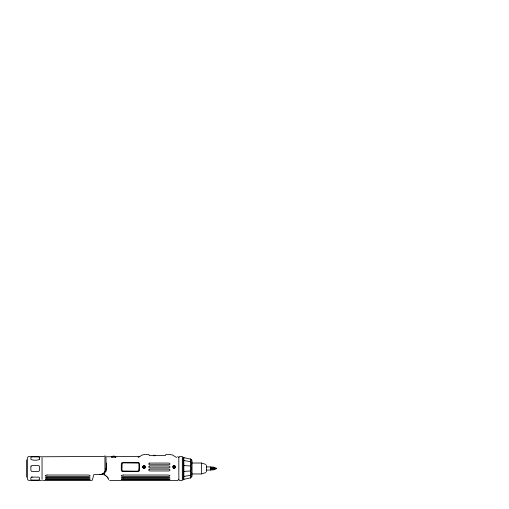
<?xml version="1.0" encoding="UTF-8"?>
<svg xmlns="http://www.w3.org/2000/svg" width="509" height="509" viewBox="0 0 509 509"><rect width="100%" height="100%" fill="white"/><g stroke="black" fill="none" stroke-linecap="round" stroke-linejoin="round"><path stroke-width="0.76" d="M190.824 459.182L191.028 459.563L190.5 459.112L191.009 460.46L190.5 461.625L183.864 460.556M106.018 456.198L106.018 468.49L105.204 471.531L104.237 472.791L101.507 474.369L93.841 474.579L92.32 480.114L91.219 480.521L42.591 480.381M178.818 457.54L179.62 456.49L182.317 456.452L182.317 480.521L179.62 480.49L178.856 479.72L178.818 457.54L177.73 456.452M178.818 479.44L177.73 480.521L109.658 480.521M183.864 479.319L191.009 477.76L190.5 477.868L191.009 476.513L190.5 475.355L183.864 476.418M206.228 470.112L213.5 469.896L216.331 468.49L213.5 467.084L206.228 466.868M190.5 475.355L191.009 473.122L190.5 471.003L191.009 468.49L190.5 465.977L191.009 463.858L190.5 461.625M190.5 477.868L190.824 477.455M42.368 456.77L104.135 456.452M106.877 456.777L139.784 456.452M138.117 457.54L142.259 455.001L144.9 454.486L148.768 454.486L149.423 455.625L165.298 455.625L165.953 454.486L169.828 454.486L172.462 455.001L176.61 457.54M31.564 477.124L30.788 477.957L30.788 479.51L31.564 480.032L38.073 480.114L39.632 479.51L39.632 477.957L38.856 477.124L31.564 477.105L32.347 476.997M41.509 480.381L29.077 480.521L27.632 479.688L27.41 458.125L27.9 456.942L29.077 456.452L41.732 456.77M192.033 473.955L201.437 473.955L205.821 472.575M144.632 467.898L143.672 467.828L143.188 467.033L144.155 466.079L145.116 467.033L144.155 467.987M144.123 468.019L144.581 467.917M210.656 469.304L216.191 468.694M183.864 471.391L190.5 471.003M192.033 463.018L201.437 463.018L205.821 464.405M144.397 466.791L145.059 466.791M143.245 467.243L143.913 467.243L143.913 467.924M145.059 467.243L144.397 467.243L144.397 467.924M173.187 467.243L173.855 467.217L173.855 467.924L174.574 467.828L175.058 467.033L174.574 466.174L173.257 466.524L173.257 467.478L173.855 467.892M175.001 467.243L174.332 467.217L174.332 467.924M216.191 468.286L210.656 467.676M210.656 468.49L216.331 468.49M99.719 474.579L104.396 474.674L106.616 476.322M183.864 465.589L190.5 465.977M183.864 457.655L191.028 459.245M105.643 475.629L104.396 474.674L104.396 472.861C107.978 470.959 106.133 466.123 106.559 463.012M106.527 476.227L107.959 477.951L108.602 479.726M190.5 459.112L190.824 459.525M107.304 477.009L108.099 478.212M216.191 468.14L216.191 468.84M210.656 466.868L210.656 470.112M206.597 465.169L206.597 471.811M201.437 463.018L201.437 473.955M192.033 460.518L192.033 476.456M191.06 459.608L191.06 477.366M183.864 457.273L183.864 479.707M183.176 457.12L183.176 479.86M175.001 466.817L174.332 466.817L174.332 466.11M173.855 466.11L173.855 466.817L173.187 466.817M154.908 455.084L154.908 455.873M153.852 455.084L153.852 455.873M144.397 466.11L144.397 466.817M143.913 466.11L143.913 466.817L143.245 466.817M115.848 456.866L115.848 457.19L111.592 457.19L111.592 456.866M115.575 457.19C115.747 455.689 111.694 455.689 111.872 457.19M104.937 455.65L104.937 471.881M42.05 457.54L42.05 479.44M26.43 459.792L26.43 477.188M144.989 467.548A0.961 0.954 0 0 0 144.155 466.117L143.672 466.244A0.961 0.954 0 0 0 143.672 467.898M144.734 468.21A1.298 1.292 0 0 1 142.838 467.256A1.298 1.292 0 0 1 144.391 465.811A1.298 1.292 0 0 1 145.23 467.752M173.257 466.594A0.961 0.954 0 0 1 174.714 466.339A0.961 0.954 0 0 1 174.714 467.803A0.961 0.954 0 0 1 173.257 467.548M172.971 466.429A1.298 1.292 0 0 1 174.746 465.958A1.298 1.292 0 0 1 175.217 467.72M174.746 468.191A1.298 1.292 0 0 1 173.442 468.191M106.018 468.49A6.089 6.089 0 0 1 101.507 474.369M30.998 466.155L30.788 470.049L31.564 471.398L38.073 471.601L39.422 470.825L39.632 466.931L38.856 465.582L32.347 465.372L30.998 466.155M138.925 469.775L138.728 470.481L137.462 471.194L122.675 471.003L121.944 469.775L122.141 463.546L123.401 462.885L138.194 463.063L138.925 464.202L138.925 469.775M39.632 459.023L39.422 459.5C36.934 460.48 33.486 460.48 30.998 459.5L30.788 457.464L32.347 456.866L38.856 456.948L39.632 457.464L39.632 459.023M149.621 466.021L148.825 466.473L148.825 467.389L149.621 467.847L169.052 467.847L169.853 467.389L169.853 466.473L169.052 466.021L149.621 466.021M149.621 469.133L148.825 469.591L148.825 470.501L149.621 470.959L169.052 470.959L169.853 470.501L169.853 469.591L169.052 469.133L149.621 469.133M149.621 463.069L148.825 463.495L148.825 464.348L149.621 464.774L169.052 464.774L169.853 464.348L169.853 463.495L169.052 463.069L149.621 463.069M47.07 475.024L45.371 475.387L45.371 476.119L47.07 476.481L88.343 476.481L90.036 476.119L90.036 475.387L88.343 475.024L47.07 475.024M123.146 475.024L121.301 475.387L121.301 476.119L123.146 476.481L168.008 476.481L169.853 476.119L169.853 475.387L168.008 475.024L123.146 475.024M47.07 477.397L45.371 477.677L45.371 478.237L90.036 478.237L90.036 477.677L88.343 477.397L47.07 477.397M123.146 477.397L121.301 477.677L121.301 478.237L169.853 478.237L169.853 477.677L168.008 477.397L123.146 477.397M47.07 479.16L45.371 479.338L45.371 479.688L90.036 479.688L90.036 479.338L88.343 479.16L47.07 479.16M123.146 479.16L121.301 479.338L121.301 479.688L169.853 479.688L169.853 479.338L168.008 479.16L123.146 479.16M137.99 462.471L122.873 462.471A1.572 1.451 0 0 0 121.301 463.922L121.301 470.049A1.572 1.559 0 0 0 122.873 471.601L137.99 471.601A1.572 1.559 0 0 0 139.561 470.049L139.561 463.922A1.572 1.451 0 0 0 137.99 462.471M143.436 468.026A1.298 1.292 0 0 0 145.421 466.976A1.298 1.292 0 0 0 143.513 465.799A1.298 1.292 0 0 0 143.436 468.026M173.442 468.045A1.298 1.292 0 0 0 175.395 466.931A1.298 1.292 0 0 0 173.442 465.818A1.298 1.292 0 0 0 173.442 468.045"/></g></svg>
